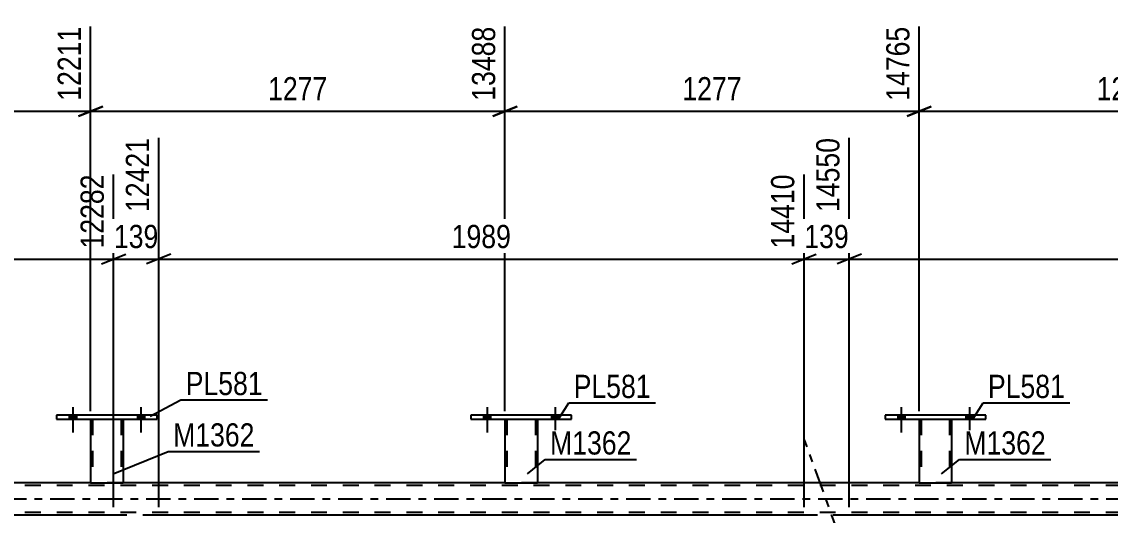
# Model space of a CAD drawing. Header units: millimetres. Extents: x 0 to 841, y 0 to 594.
# Drawn here: x 519.3 to 653.5, y 456.5 to 517.4 of the extents above; entities that cross this region are included whole.
import ezdxf

# ---------------------------------------------------------------- set-up
doc = ezdxf.new("R2010")
doc.units = ezdxf.units.MM
doc.linetypes.add('DXK_LINE_DOT2', pattern=[3.9198, 1.9599, -1.9599])
doc.linetypes.add('DXK_LINE_DOT3', pattern=[5.9187, 2.979, -0.9799, 0.9799, -0.9799])
doc.styles.add('Arial Narrow', font='ARIALN.TTF', dxfattribs={"height": 0.2})

# ---------------------------------------------------------------- blocks, each defined once
blk = doc.blocks.new('Bolt-814735391-3319 - 3299')
at = {"linetype": 'Continuous'}
for points in [[(627.3, 468.39), (628.18, 468.39), (628.18, 468.87), (627.3, 468.87)], [(635.7, 468.39), (636.58, 468.39), (636.58, 468.87), (635.7, 468.87)]]:
    blk.add_hatch(color=1, dxfattribs=at).paths.add_polyline_path(points)
at = {"color": 1, "linetype": 'Continuous'}
for p, q in [((627.74, 469.87), (627.74, 466.75)), ((636.14, 469.87), (636.14, 466.75)), ((627.3, 468.87), (627.3, 468.39)), ((628.18, 468.87), (628.18, 468.39)), ((635.7, 468.87), (635.7, 468.39)), ((636.58, 468.87), (636.58, 468.39))]:
    blk.add_line(p, q, dxfattribs=at)
blk = doc.blocks.new('Bolt-814735391-3320 - 3299')
at = {"linetype": 'Continuous'}
for points in [[(627.3, 468.39), (628.18, 468.39), (628.18, 468.87), (627.3, 468.87)], [(635.7, 468.39), (636.58, 468.39), (636.58, 468.87), (635.7, 468.87)]]:
    blk.add_hatch(color=1, dxfattribs=at).paths.add_polyline_path(points)
at = {"color": 1, "linetype": 'Continuous'}
for p, q in [((627.74, 469.87), (627.74, 466.75)), ((636.14, 469.87), (636.14, 466.75)), ((627.3, 468.87), (627.3, 468.39)), ((628.18, 468.87), (628.18, 468.39)), ((635.7, 468.87), (635.7, 468.39)), ((636.58, 468.87), (636.58, 468.39))]:
    blk.add_line(p, q, dxfattribs=at)
blk = doc.blocks.new('Bolt-814735391-3323 - 3299')
at = {"linetype": 'Continuous'}
for points in [[(576.22, 468.39), (577.1, 468.39), (577.1, 468.87), (576.22, 468.87)], [(584.62, 468.39), (585.5, 468.39), (585.5, 468.87), (584.62, 468.87)]]:
    blk.add_hatch(color=1, dxfattribs=at).paths.add_polyline_path(points)
at = {"color": 1, "linetype": 'Continuous'}
for p, q in [((576.66, 469.87), (576.66, 466.75)), ((585.06, 469.87), (585.06, 466.75)), ((576.22, 468.87), (576.22, 468.39)), ((577.1, 468.87), (577.1, 468.39)), ((584.62, 468.87), (584.62, 468.39)), ((585.5, 468.87), (585.5, 468.39))]:
    blk.add_line(p, q, dxfattribs=at)
blk = doc.blocks.new('Bolt-814735391-3324 - 3299')
at = {"linetype": 'Continuous'}
for points in [[(576.22, 468.39), (577.1, 468.39), (577.1, 468.87), (576.22, 468.87)], [(584.62, 468.39), (585.5, 468.39), (585.5, 468.87), (584.62, 468.87)]]:
    blk.add_hatch(color=1, dxfattribs=at).paths.add_polyline_path(points)
at = {"color": 1, "linetype": 'Continuous'}
for p, q in [((576.66, 469.87), (576.66, 466.75)), ((585.06, 469.87), (585.06, 466.75)), ((576.22, 468.87), (576.22, 468.39)), ((577.1, 468.87), (577.1, 468.39)), ((584.62, 468.87), (584.62, 468.39)), ((585.5, 468.87), (585.5, 468.39))]:
    blk.add_line(p, q, dxfattribs=at)
blk = doc.blocks.new('Bolt-814735391-3325 - 3299')
at = {"linetype": 'Continuous'}
for points in [[(525.14, 468.39), (526.02, 468.39), (526.02, 468.87), (525.14, 468.87)], [(533.54, 468.39), (534.42, 468.39), (534.42, 468.87), (533.54, 468.87)]]:
    blk.add_hatch(color=1, dxfattribs=at).paths.add_polyline_path(points)
at = {"color": 1, "linetype": 'Continuous'}
for p, q in [((525.58, 469.87), (525.58, 466.75)), ((533.98, 469.87), (533.98, 466.75)), ((525.14, 468.87), (525.14, 468.39)), ((526.02, 468.87), (526.02, 468.39)), ((533.54, 468.87), (533.54, 468.39)), ((534.42, 468.87), (534.42, 468.39))]:
    blk.add_line(p, q, dxfattribs=at)
blk = doc.blocks.new('Bolt-814735391-3326 - 3299')
at = {"linetype": 'Continuous'}
for points in [[(525.14, 468.39), (526.02, 468.39), (526.02, 468.87), (525.14, 468.87)], [(533.54, 468.39), (534.42, 468.39), (534.42, 468.87), (533.54, 468.87)]]:
    blk.add_hatch(color=1, dxfattribs=at).paths.add_polyline_path(points)
at = {"color": 1, "linetype": 'Continuous'}
for p, q in [((525.58, 469.87), (525.58, 466.75)), ((533.98, 469.87), (533.98, 466.75)), ((525.14, 468.87), (525.14, 468.39)), ((526.02, 468.87), (526.02, 468.39)), ((533.54, 468.87), (533.54, 468.39)), ((534.42, 468.87), (534.42, 468.39))]:
    blk.add_line(p, q, dxfattribs=at)
blk = doc.blocks.new('Part-814735391-3458 - 3299')
at = {"color": 2, "linetype": 'Continuous'}
for p, q in [((625.74, 468.87), (625.74, 468.39)), ((638.14, 468.87), (625.74, 468.87)), ((638.14, 468.39), (638.14, 468.87)), ((625.74, 468.39), (638.14, 468.39))]:
    blk.add_line(p, q, dxfattribs=at)
blk = doc.blocks.new('Part-814735391-3463 - 3299')
at = {"color": 2, "linetype": 'Continuous'}
for p, q in [((629.94, 468.39), (629.94, 460.55)), ((633.94, 468.39), (633.94, 460.55)), ((629.94, 460.55), (633.94, 460.55))]:
    blk.add_line(p, q, dxfattribs=at)
at = {"color": 7, "linetype": 'DXK_LINE_DOT2'}
for p, q in [((629.94, 468.39), (633.94, 468.39)), ((629.94, 468.39), (629.94, 468.39)), ((629.94, 468.39), (629.94, 468.39)), ((630.18, 468.39), (630.18, 460.55)), ((633.7, 468.39), (633.7, 460.55)), ((633.94, 468.39), (633.94, 468.39)), ((633.94, 468.39), (633.94, 468.39)), ((633.64, 460.55), (633.68, 460.55)), ((633.64, 460.55), (633.68, 460.55)), ((633.68, 460.55), (633.7, 460.55)), ((633.68, 460.55), (633.7, 460.55))]:
    blk.add_line(p, q, dxfattribs=at)
blk = doc.blocks.new('Part-814735391-3478 - 3299')
at = {"color": 2, "linetype": 'Continuous'}
for p, q in [((574.66, 468.87), (574.66, 468.39)), ((587.06, 468.87), (574.66, 468.87)), ((587.06, 468.39), (587.06, 468.87)), ((574.66, 468.39), (587.06, 468.39))]:
    blk.add_line(p, q, dxfattribs=at)
blk = doc.blocks.new('Part-814735391-3483 - 3299')
at = {"color": 2, "linetype": 'Continuous'}
for p, q in [((578.86, 468.39), (578.86, 460.55)), ((582.86, 468.39), (582.86, 460.55)), ((578.86, 460.55), (582.86, 460.55))]:
    blk.add_line(p, q, dxfattribs=at)
at = {"color": 7, "linetype": 'DXK_LINE_DOT2'}
for p, q in [((578.86, 468.39), (582.86, 468.39)), ((578.86, 468.39), (578.86, 468.39)), ((578.86, 468.39), (578.86, 468.39)), ((579.1, 468.39), (579.1, 460.55)), ((582.62, 468.39), (582.62, 460.55)), ((582.86, 468.39), (582.86, 468.39)), ((582.86, 468.39), (582.86, 468.39)), ((582.56, 460.55), (582.6, 460.55)), ((582.56, 460.55), (582.6, 460.55)), ((582.6, 460.55), (582.62, 460.55)), ((582.6, 460.55), (582.62, 460.55))]:
    blk.add_line(p, q, dxfattribs=at)
blk = doc.blocks.new('Part-814735391-3633 - 3299')
at = {"color": 2, "linetype": 'Continuous'}
for p, q in [((527.78, 460.55), (480.69, 460.55)), ((578.86, 460.55), (531.78, 460.55)), ((629.94, 460.55), (582.86, 460.55)), ((681.02, 460.55), (633.94, 460.55)), ((530.6, 456.55), (451.04, 456.55)), ((615.74, 456.55), (536.18, 456.55)), ((700.87, 456.55), (621.31, 456.55))]:
    blk.add_line(p, q, dxfattribs=at)
at = {"color": 7, "linetype": 'DXK_LINE_DOT2'}
for p, q in [((531.78, 460.55), (527.78, 460.55)), ((582.86, 460.55), (578.86, 460.55)), ((633.94, 460.55), (629.94, 460.55)), ((760.75, 460.23), (96.65, 460.23)), ((760.75, 456.87), (96.65, 456.87)), ((536.18, 456.55), (530.6, 456.55)), ((621.31, 456.55), (615.74, 456.55))]:
    blk.add_line(p, q, dxfattribs=at)
at = {"color": 7, "linetype": 'DXK_LINE_DOT3'}
blk.add_line((96.65, 458.55), (760.75, 458.55), dxfattribs=at)
blk = doc.blocks.new('Part-814735391-3488 - 3299')
at = {"color": 2, "linetype": 'Continuous'}
for p, q in [((523.58, 468.87), (523.58, 468.39)), ((535.98, 468.87), (523.58, 468.87)), ((535.98, 468.39), (535.98, 468.87)), ((523.58, 468.39), (535.98, 468.39))]:
    blk.add_line(p, q, dxfattribs=at)
blk = doc.blocks.new('Part-814735391-3493 - 3299')
at = {"color": 2, "linetype": 'Continuous'}
for p, q in [((527.78, 468.39), (527.78, 460.55)), ((531.78, 468.39), (531.78, 460.55)), ((527.78, 460.55), (531.78, 460.55))]:
    blk.add_line(p, q, dxfattribs=at)
at = {"color": 7, "linetype": 'DXK_LINE_DOT2'}
for p, q in [((527.78, 468.39), (531.78, 468.39)), ((527.78, 468.39), (527.78, 468.39)), ((527.78, 468.39), (527.78, 468.39)), ((528.02, 468.39), (528.02, 460.55)), ((531.54, 468.39), (531.54, 460.55)), ((531.78, 468.39), (531.78, 468.39)), ((531.78, 468.39), (531.78, 468.39)), ((531.48, 460.55), (531.52, 460.55)), ((531.48, 460.55), (531.52, 460.55)), ((531.52, 460.55), (531.54, 460.55)), ((531.52, 460.55), (531.54, 460.55))]:
    blk.add_line(p, q, dxfattribs=at)
blk = doc.blocks.new('Part-814735391-3549 - 3299')
at = {"color": 7, "linetype": 'DXK_LINE_DOT3'}
blk.add_line((666.72, 325.93), (615.76, 465.94), dxfattribs=at)
blk = doc.blocks.new('StraightDimension-814735391-4415 - 3299')
at = {"color": 7, "linetype": 'Continuous'}
for p, q in [((451.04, 457.54), (451.04, 503.08)), ((530.6, 457.54), (530.6, 498.58)), ((452.54, 488.74), (449.54, 487.54)), ((529.1, 487.54), (532.1, 488.74)), ((451.04, 488.14), (530.6, 488.14))]:
    blk.add_line(p, q, dxfattribs=at)
at = {"color": 0}
blk.add_wipeout([(495.08, 488.89), (495.08, 493.09), (486.57, 493.09), (486.57, 488.89)], dxfattribs=at)
at = {"color": 3, "style": 'Arial Narrow'}
blk.add_text('1989', height=2.863, dxfattribs=at).set_placement((487.17, 489.49))
at = {"color": 0, "linetype": 'Continuous'}
blk.add_wipeout([(530, 499.18), (525.8, 499.18), (525.8, 488.84), (530, 488.84)], dxfattribs=at)
at = {"color": 3, "linetype": 'Continuous', "style": 'Arial Narrow'}
blk.add_text('12282', height=2.863, rotation=90.0002, dxfattribs=at).set_placement((529.4, 489.44))
blk = doc.blocks.new('StraightDimension-814735391-4511 - 3299')
at = {"color": 7, "linetype": 'Continuous'}
for p, q in [((621.31, 457.54), (621.31, 503.08)), ((700.87, 457.54), (700.87, 498.58)), ((622.81, 488.74), (619.81, 487.54)), ((699.37, 487.54), (702.37, 488.74)), ((621.31, 488.14), (700.87, 488.14))]:
    blk.add_line(p, q, dxfattribs=at)
at = {"color": 0}
blk.add_wipeout([(665.35, 488.89), (665.35, 493.09), (656.84, 493.09), (656.84, 488.89)], dxfattribs=at)
at = {"color": 3, "style": 'Arial Narrow'}
blk.add_text('1989', height=2.863, dxfattribs=at).set_placement((657.44, 489.49))
at = {"color": 0, "linetype": 'Continuous'}
blk.add_wipeout([(700.27, 499.18), (696.07, 499.18), (696.07, 488.84), (700.27, 488.84)], dxfattribs=at)
at = {"color": 3, "linetype": 'Continuous', "style": 'Arial Narrow'}
blk.add_text('16539', height=2.863, rotation=90.0002, dxfattribs=at).set_placement((699.67, 489.44))
blk = doc.blocks.new('StraightDimension-814735391-8030 - 3299')
at = {"color": 7, "linetype": 'Continuous'}
for p, q in [((578.86, 469.39), (578.86, 516.8)), ((629.94, 469.39), (629.94, 516.8)), ((580.36, 506.96), (577.36, 505.76)), ((578.86, 506.36), (629.94, 506.36)), ((628.44, 505.76), (631.44, 506.96))]:
    blk.add_line(p, q, dxfattribs=at)
at = {"color": 0}
blk.add_wipeout([(608.65, 507.11), (608.65, 511.31), (600.14, 511.31), (600.14, 507.11)], dxfattribs=at)
at = {"color": 3, "style": 'Arial Narrow'}
blk.add_text('1277', height=2.863, dxfattribs=at).set_placement((600.74, 507.71))
at = {"color": 0, "linetype": 'Continuous'}
blk.add_wipeout([(629.34, 517.4), (625.14, 517.4), (625.14, 507.06), (629.34, 507.06)], dxfattribs=at)
at = {"color": 3, "linetype": 'Continuous', "style": 'Arial Narrow'}
blk.add_text('14765', height=2.863, rotation=90.0002, dxfattribs=at).set_placement((628.74, 507.66))
blk = doc.blocks.new('StraightDimension-814735391-8031 - 3299')
at = {"color": 7, "linetype": 'Continuous'}
for p, q in [((527.78, 469.39), (527.78, 516.8)), ((578.86, 469.39), (578.86, 516.8)), ((529.28, 506.96), (526.28, 505.76)), ((527.78, 506.36), (578.86, 506.36)), ((577.36, 505.76), (580.36, 506.96))]:
    blk.add_line(p, q, dxfattribs=at)
at = {"color": 0}
blk.add_wipeout([(557.57, 507.11), (557.57, 511.31), (549.06, 511.31), (549.06, 507.11)], dxfattribs=at)
at = {"color": 3, "style": 'Arial Narrow'}
blk.add_text('1277', height=2.863, dxfattribs=at).set_placement((549.66, 507.71))
at = {"color": 0, "linetype": 'Continuous'}
blk.add_wipeout([(578.26, 517.4), (574.06, 517.4), (574.06, 507.06), (578.26, 507.06)], dxfattribs=at)
at = {"color": 3, "linetype": 'Continuous', "style": 'Arial Narrow'}
blk.add_text('13488', height=2.863, rotation=90.0002, dxfattribs=at).set_placement((577.66, 507.66))
blk = doc.blocks.new('StraightDimension-814735391-4439 - 3299')
at = {"color": 7, "linetype": 'Continuous'}
for p, q in [((536.18, 457.54), (536.18, 503.08)), ((530.6, 457.54), (530.6, 498.58)), ((529.1, 487.54), (532.1, 488.74)), ((537.68, 488.74), (534.68, 487.54)), ((530.6, 488.14), (536.18, 488.14))]:
    blk.add_line(p, q, dxfattribs=at)
at = {"color": 0}
blk.add_wipeout([(536.73, 488.89), (536.73, 493.09), (530.05, 493.09), (530.05, 488.89)], dxfattribs=at)
at = {"color": 3, "style": 'Arial Narrow'}
blk.add_text('139', height=2.863, dxfattribs=at).set_placement((530.65, 489.49))
at = {"color": 0, "linetype": 'Continuous'}
blk.add_wipeout([(535.58, 503.68), (531.38, 503.68), (531.38, 493.34), (535.58, 493.34)], dxfattribs=at)
at = {"color": 3, "linetype": 'Continuous', "style": 'Arial Narrow'}
blk.add_text('12421', height=2.863, rotation=90.0002, dxfattribs=at).set_placement((534.98, 493.94))
blk = doc.blocks.new('StraightDimension-814735391-4463 - 3299')
at = {"color": 7, "linetype": 'Continuous'}
for p, q in [((536.18, 457.54), (536.18, 503.08)), ((615.74, 457.54), (615.74, 498.58)), ((537.68, 488.74), (534.68, 487.54)), ((614.24, 487.54), (617.24, 488.74)), ((536.18, 488.14), (615.74, 488.14))]:
    blk.add_line(p, q, dxfattribs=at)
at = {"color": 0}
blk.add_wipeout([(580.21, 488.89), (580.21, 493.09), (571.7, 493.09), (571.7, 488.89)], dxfattribs=at)
at = {"color": 3, "style": 'Arial Narrow'}
blk.add_text('1989', height=2.863, dxfattribs=at).set_placement((572.3, 489.49))
at = {"color": 0, "linetype": 'Continuous'}
blk.add_wipeout([(615.14, 499.18), (610.94, 499.18), (610.94, 488.84), (615.14, 488.84)], dxfattribs=at)
at = {"color": 3, "linetype": 'Continuous', "style": 'Arial Narrow'}
blk.add_text('14410', height=2.863, rotation=90.0002, dxfattribs=at).set_placement((614.54, 489.44))
blk = doc.blocks.new('StraightDimension-814735391-4487 - 3299')
at = {"color": 7, "linetype": 'Continuous'}
for p, q in [((621.31, 457.54), (621.31, 503.08)), ((615.74, 457.54), (615.74, 498.58)), ((614.24, 487.54), (617.24, 488.74)), ((622.81, 488.74), (619.81, 487.54)), ((615.74, 488.14), (621.31, 488.14))]:
    blk.add_line(p, q, dxfattribs=at)
at = {"color": 0}
blk.add_wipeout([(621.87, 488.89), (621.87, 493.09), (615.18, 493.09), (615.18, 488.89)], dxfattribs=at)
at = {"color": 3, "style": 'Arial Narrow'}
blk.add_text('139', height=2.863, dxfattribs=at).set_placement((615.78, 489.49))
at = {"color": 0, "linetype": 'Continuous'}
blk.add_wipeout([(620.71, 503.68), (616.51, 503.68), (616.51, 493.34), (620.71, 493.34)], dxfattribs=at)
at = {"color": 3, "linetype": 'Continuous', "style": 'Arial Narrow'}
blk.add_text('14550', height=2.863, rotation=90.0002, dxfattribs=at).set_placement((620.11, 493.94))
blk = doc.blocks.new('StraightDimension-814735391-8029 - 3299')
at = {"color": 7, "linetype": 'Continuous'}
for p, q in [((629.94, 469.39), (629.94, 516.8)), ((681.02, 469.39), (681.02, 516.8)), ((631.44, 506.96), (628.44, 505.76)), ((629.94, 506.36), (681.02, 506.36)), ((679.52, 505.76), (682.52, 506.96))]:
    blk.add_line(p, q, dxfattribs=at)
at = {"color": 0}
blk.add_wipeout([(659.73, 507.11), (659.73, 511.31), (651.22, 511.31), (651.22, 507.11)], dxfattribs=at)
at = {"color": 3, "style": 'Arial Narrow'}
blk.add_text('1277', height=2.863, dxfattribs=at).set_placement((651.82, 507.71))
at = {"color": 0, "linetype": 'Continuous'}
blk.add_wipeout([(680.42, 517.4), (676.22, 517.4), (676.22, 507.06), (680.42, 507.06)], dxfattribs=at)
at = {"color": 3, "linetype": 'Continuous', "style": 'Arial Narrow'}
blk.add_text('16042', height=2.863, rotation=90.0002, dxfattribs=at).set_placement((679.82, 507.66))
blk = doc.blocks.new('StraightDimension-814735391-8032 - 3299')
at = {"color": 7, "linetype": 'Continuous'}
for p, q in [((476.69, 469.39), (476.69, 516.8)), ((527.78, 469.39), (527.78, 516.8)), ((478.19, 506.96), (475.19, 505.76)), ((476.69, 506.36), (527.78, 506.36)), ((526.28, 505.76), (529.28, 506.96))]:
    blk.add_line(p, q, dxfattribs=at)
at = {"color": 0}
blk.add_wipeout([(506.49, 507.11), (506.49, 511.31), (497.98, 511.31), (497.98, 507.11)], dxfattribs=at)
at = {"color": 3, "style": 'Arial Narrow'}
blk.add_text('1277', height=2.863, dxfattribs=at).set_placement((498.58, 507.71))
at = {"color": 0, "linetype": 'Continuous'}
blk.add_wipeout([(527.18, 517.4), (522.98, 517.4), (522.98, 507.06), (527.18, 507.06)], dxfattribs=at)
at = {"color": 3, "linetype": 'Continuous', "style": 'Arial Narrow'}
blk.add_text('12211', height=2.863, rotation=90.0002, dxfattribs=at).set_placement((526.58, 507.66))
blk = doc.blocks.new('Mark-814735391-3454 - 3299')
at = {"color": 0}
blk.add_wipeout([(647.92, 471), (647.92, 474), (638.42, 474), (638.42, 471)], dxfattribs=at)
blk.add_wipeout([(647.92, 471), (647.92, 474), (638.42, 474), (638.42, 471)], dxfattribs=at)
at = {"color": 30, "linetype": 'Continuous'}
for p, q in [((636.55, 468.39), (637.82, 470.4)), ((637.82, 470.4), (648.52, 470.4))]:
    blk.add_line(p, q, dxfattribs=at)
at = {"color": 3, "style": 'Arial Narrow'}
blk.add_text('PL581', height=2.863, dxfattribs=at).set_placement((638.42, 471))
blk = doc.blocks.new('Mark-814735391-3459 - 3299')
at = {"color": 0}
blk.add_wipeout([(645.56, 464.03), (645.56, 467.03), (635.51, 467.03), (635.51, 464.03)], dxfattribs=at)
blk.add_wipeout([(645.56, 464.03), (645.56, 467.03), (635.51, 467.03), (635.51, 464.03)], dxfattribs=at)
at = {"color": 30, "linetype": 'Continuous'}
for p, q in [((632.71, 461.65), (634.91, 463.43)), ((634.91, 463.43), (646.16, 463.43))]:
    blk.add_line(p, q, dxfattribs=at)
at = {"color": 3, "style": 'Arial Narrow'}
blk.add_text('M1362', height=2.863, dxfattribs=at).set_placement((635.51, 464.03))
blk = doc.blocks.new('Mark-814735391-3474 - 3299')
at = {"color": 0}
blk.add_wipeout([(596.84, 471), (596.84, 474), (587.34, 474), (587.34, 471)], dxfattribs=at)
blk.add_wipeout([(596.84, 471), (596.84, 474), (587.34, 474), (587.34, 471)], dxfattribs=at)
at = {"color": 30, "linetype": 'Continuous'}
for p, q in [((585.47, 468.39), (586.74, 470.4)), ((586.74, 470.4), (597.44, 470.4))]:
    blk.add_line(p, q, dxfattribs=at)
at = {"color": 3, "style": 'Arial Narrow'}
blk.add_text('PL581', height=2.863, dxfattribs=at).set_placement((587.34, 471))
blk = doc.blocks.new('Mark-814735391-3479 - 3299')
at = {"color": 0}
blk.add_wipeout([(594.48, 464.03), (594.48, 467.03), (584.43, 467.03), (584.43, 464.03)], dxfattribs=at)
blk.add_wipeout([(594.48, 464.03), (594.48, 467.03), (584.43, 467.03), (584.43, 464.03)], dxfattribs=at)
at = {"color": 30, "linetype": 'Continuous'}
for p, q in [((581.63, 461.65), (583.83, 463.43)), ((583.83, 463.43), (595.08, 463.43))]:
    blk.add_line(p, q, dxfattribs=at)
at = {"color": 3, "style": 'Arial Narrow'}
blk.add_text('M1362', height=2.863, dxfattribs=at).set_placement((584.43, 464.03))
blk = doc.blocks.new('Mark-814735391-3484 - 3299')
at = {"color": 0}
blk.add_wipeout([(549, 471.36), (549, 474.36), (539.5, 474.36), (539.5, 471.36)], dxfattribs=at)
blk.add_wipeout([(549, 471.36), (549, 474.36), (539.5, 474.36), (539.5, 471.36)], dxfattribs=at)
at = {"color": 30, "linetype": 'Continuous'}
for p, q in [((535.11, 468.76), (538.9, 470.76)), ((538.9, 470.76), (549.6, 470.76))]:
    blk.add_line(p, q, dxfattribs=at)
at = {"color": 3, "style": 'Arial Narrow'}
blk.add_text('PL581', height=2.863, dxfattribs=at).set_placement((539.5, 471.36))
blk = doc.blocks.new('Mark-814735391-3489 - 3299')
at = {"color": 0}
blk.add_wipeout([(548, 465.02), (548, 468.02), (537.95, 468.02), (537.95, 465.02)], dxfattribs=at)
blk.add_wipeout([(548, 465.02), (548, 468.02), (537.95, 468.02), (537.95, 465.02)], dxfattribs=at)
at = {"color": 30, "linetype": 'Continuous'}
for p, q in [((530.55, 461.65), (537.35, 464.42)), ((537.35, 464.42), (548.6, 464.42))]:
    blk.add_line(p, q, dxfattribs=at)
at = {"color": 3, "style": 'Arial Narrow'}
blk.add_text('M1362', height=2.863, dxfattribs=at).set_placement((537.95, 465.02))

msp = doc.modelspace()

# ---------------------------------------------------------------- block references
for name in ['Bolt-814735391-3325 - 3299', 'Bolt-814735391-3326 - 3299', 'Bolt-814735391-3323 - 3299', 'Bolt-814735391-3324 - 3299', 'Bolt-814735391-3319 - 3299', 'Bolt-814735391-3320 - 3299', 'Part-814735391-3488 - 3299', 'Part-814735391-3478 - 3299', 'Part-814735391-3458 - 3299', 'Part-814735391-3493 - 3299', 'Part-814735391-3483 - 3299', 'Part-814735391-3463 - 3299', 'Part-814735391-3549 - 3299', 'Part-814735391-3633 - 3299']:
    msp.add_blockref(name, (0, 0))

# ---------------------------------------------------------------- next in the draw order: block references
for name in ['StraightDimension-814735391-4415 - 3299', 'StraightDimension-814735391-4511 - 3299']:
    msp.add_blockref(name, (0, 0))

# ---------------------------------------------------------------- next in the draw order: block references
for name in ['StraightDimension-814735391-8030 - 3299', 'Mark-814735391-3459 - 3299']:
    msp.add_blockref(name, (0, 0))

# ---------------------------------------------------------------- next in the draw order: block references
for name in ['StraightDimension-814735391-8031 - 3299', 'StraightDimension-814735391-8029 - 3299']:
    msp.add_blockref(name, (0, 0))

# ---------------------------------------------------------------- next in the draw order: block references
for name in ['StraightDimension-814735391-4439 - 3299', 'Mark-814735391-3454 - 3299']:
    msp.add_blockref(name, (0, 0))

# ---------------------------------------------------------------- next in the draw order: block references
for name in ['StraightDimension-814735391-8032 - 3299', 'StraightDimension-814735391-4463 - 3299']:
    msp.add_blockref(name, (0, 0))

# ---------------------------------------------------------------- next in the draw order: block references
for name in ['StraightDimension-814735391-4487 - 3299', 'Mark-814735391-3484 - 3299', 'Mark-814735391-3474 - 3299', 'Mark-814735391-3489 - 3299', 'Mark-814735391-3479 - 3299']:
    msp.add_blockref(name, (0, 0))

doc.saveas('drawing.dxf')
